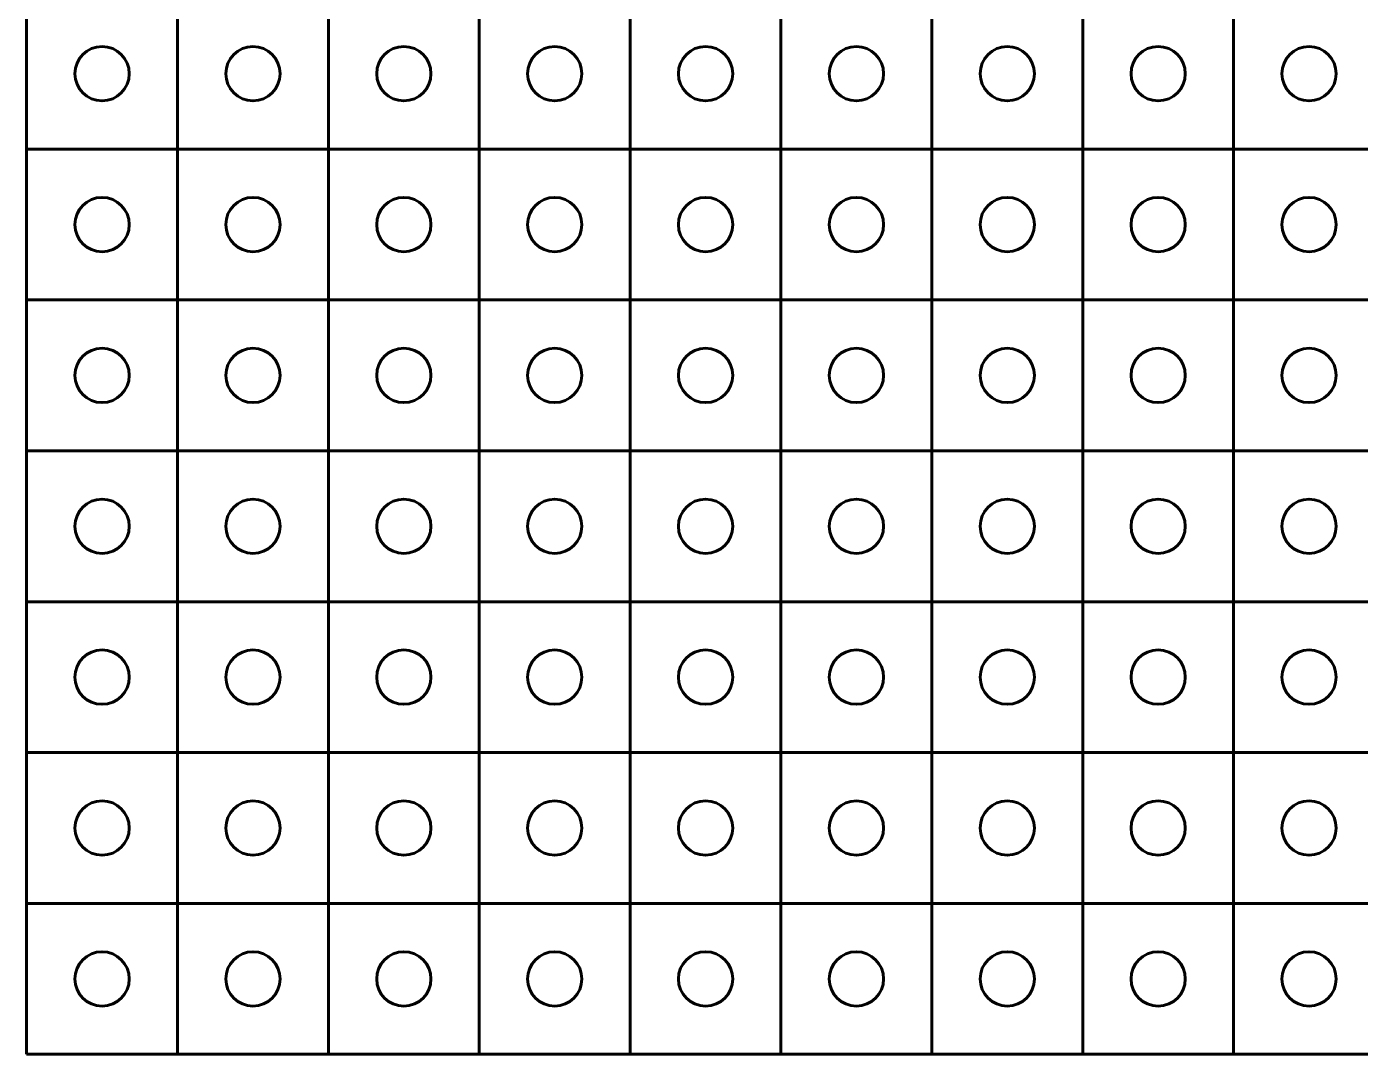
# Model space of a CAD drawing. Header units: millimetres. Extents: x -1927 to 2668, y -5887 to -3281.
# Drawn here: x -1858.5 to -1416.5, y -4620.7 to -4280.2 of the extents above; entities that cross this region are included whole.
import ezdxf

# ---------------------------------------------------------------- set-up
doc = ezdxf.new("R2010")
doc.units = ezdxf.units.MM
doc.linetypes.add('K5LT_BASIC', pattern=[0])

# ---------------------------------------------------------------- blocks, each defined once
blk = doc.blocks.new('U270')
at = {"color": 150, "linetype": 'K5LT_BASIC', "lineweight": 60, "true_color": 0x0080ff}
for p, q in [((-1808.47, -4320.74), (-1858.47, -4320.74)), ((-1858.47, -4320.74), (-1858.47, -4370.74)), ((-1808.47, -4370.74), (-1808.47, -4320.74)), ((-1858.47, -4370.74), (-1808.47, -4370.74))]:
    blk.add_line(p, q, dxfattribs=at)
blk = doc.blocks.new('U271')
at = {"color": 150, "linetype": 'K5LT_BASIC', "lineweight": 60, "true_color": 0x0080ff}
for p, q in [((-1758.47, -4320.74), (-1808.47, -4320.74)), ((-1808.47, -4320.74), (-1808.47, -4370.74)), ((-1758.47, -4370.74), (-1758.47, -4320.74)), ((-1808.47, -4370.74), (-1758.47, -4370.74))]:
    blk.add_line(p, q, dxfattribs=at)
blk = doc.blocks.new('U272')
at = {"color": 150, "linetype": 'K5LT_BASIC', "lineweight": 60, "true_color": 0x0080ff}
for p, q in [((-1708.47, -4320.74), (-1758.47, -4320.74)), ((-1758.47, -4320.74), (-1758.47, -4370.74)), ((-1708.47, -4370.74), (-1708.47, -4320.74)), ((-1758.47, -4370.74), (-1708.47, -4370.74))]:
    blk.add_line(p, q, dxfattribs=at)
blk = doc.blocks.new('U273')
at = {"color": 150, "linetype": 'K5LT_BASIC', "lineweight": 60, "true_color": 0x0080ff}
for p, q in [((-1658.47, -4320.74), (-1708.47, -4320.74)), ((-1708.47, -4320.74), (-1708.47, -4370.74)), ((-1658.47, -4370.74), (-1658.47, -4320.74)), ((-1708.47, -4370.74), (-1658.47, -4370.74))]:
    blk.add_line(p, q, dxfattribs=at)
blk = doc.blocks.new('U274')
at = {"color": 150, "linetype": 'K5LT_BASIC', "lineweight": 60, "true_color": 0x0080ff}
for p, q in [((-1608.47, -4320.74), (-1658.47, -4320.74)), ((-1658.47, -4320.74), (-1658.47, -4370.74)), ((-1608.47, -4370.74), (-1608.47, -4320.74)), ((-1658.47, -4370.74), (-1608.47, -4370.74))]:
    blk.add_line(p, q, dxfattribs=at)
blk = doc.blocks.new('U275')
at = {"color": 150, "linetype": 'K5LT_BASIC', "lineweight": 60, "true_color": 0x0080ff}
for p, q in [((-1558.47, -4320.74), (-1608.47, -4320.74)), ((-1608.47, -4320.74), (-1608.47, -4370.74)), ((-1558.47, -4370.74), (-1558.47, -4320.74)), ((-1608.47, -4370.74), (-1558.47, -4370.74))]:
    blk.add_line(p, q, dxfattribs=at)
blk = doc.blocks.new('U276')
at = {"color": 150, "linetype": 'K5LT_BASIC', "lineweight": 60, "true_color": 0x0080ff}
for p, q in [((-1508.47, -4320.74), (-1558.47, -4320.74)), ((-1558.47, -4320.74), (-1558.47, -4370.74)), ((-1508.47, -4370.74), (-1508.47, -4320.74)), ((-1558.47, -4370.74), (-1508.47, -4370.74))]:
    blk.add_line(p, q, dxfattribs=at)
blk = doc.blocks.new('U277')
at = {"color": 150, "linetype": 'K5LT_BASIC', "lineweight": 60, "true_color": 0x0080ff}
for p, q in [((-1458.47, -4320.74), (-1508.47, -4320.74)), ((-1508.47, -4320.74), (-1508.47, -4370.74)), ((-1458.47, -4370.74), (-1458.47, -4320.74)), ((-1508.47, -4370.74), (-1458.47, -4370.74))]:
    blk.add_line(p, q, dxfattribs=at)
blk = doc.blocks.new('U278')
at = {"color": 150, "linetype": 'K5LT_BASIC', "lineweight": 60, "true_color": 0x0080ff}
for p, q in [((-1408.47, -4320.74), (-1458.47, -4320.74)), ((-1458.47, -4320.74), (-1458.47, -4370.74)), ((-1408.47, -4370.74), (-1408.47, -4320.74)), ((-1458.47, -4370.74), (-1408.47, -4370.74))]:
    blk.add_line(p, q, dxfattribs=at)
blk = doc.blocks.new('U288')
at = {"color": 150, "linetype": 'K5LT_BASIC', "lineweight": 60, "true_color": 0x0080ff}
for p, q in [((-1808.47, -4270.74), (-1858.47, -4270.74)), ((-1858.47, -4270.74), (-1858.47, -4320.74)), ((-1808.47, -4320.74), (-1808.47, -4270.74)), ((-1858.47, -4320.74), (-1808.47, -4320.74))]:
    blk.add_line(p, q, dxfattribs=at)
blk = doc.blocks.new('U289')
at = {"color": 150, "linetype": 'K5LT_BASIC', "lineweight": 60, "true_color": 0x0080ff}
for p, q in [((-1758.47, -4270.74), (-1808.47, -4270.74)), ((-1808.47, -4270.74), (-1808.47, -4320.74)), ((-1758.47, -4320.74), (-1758.47, -4270.74)), ((-1808.47, -4320.74), (-1758.47, -4320.74))]:
    blk.add_line(p, q, dxfattribs=at)
blk = doc.blocks.new('U290')
at = {"color": 150, "linetype": 'K5LT_BASIC', "lineweight": 60, "true_color": 0x0080ff}
for p, q in [((-1708.47, -4270.74), (-1758.47, -4270.74)), ((-1758.47, -4270.74), (-1758.47, -4320.74)), ((-1708.47, -4320.74), (-1708.47, -4270.74)), ((-1758.47, -4320.74), (-1708.47, -4320.74))]:
    blk.add_line(p, q, dxfattribs=at)
blk = doc.blocks.new('U291')
at = {"color": 150, "linetype": 'K5LT_BASIC', "lineweight": 60, "true_color": 0x0080ff}
for p, q in [((-1658.47, -4270.74), (-1708.47, -4270.74)), ((-1708.47, -4270.74), (-1708.47, -4320.74)), ((-1658.47, -4320.74), (-1658.47, -4270.74)), ((-1708.47, -4320.74), (-1658.47, -4320.74))]:
    blk.add_line(p, q, dxfattribs=at)
blk = doc.blocks.new('U292')
at = {"color": 150, "linetype": 'K5LT_BASIC', "lineweight": 60, "true_color": 0x0080ff}
for p, q in [((-1608.47, -4270.74), (-1658.47, -4270.74)), ((-1658.47, -4270.74), (-1658.47, -4320.74)), ((-1608.47, -4320.74), (-1608.47, -4270.74)), ((-1658.47, -4320.74), (-1608.47, -4320.74))]:
    blk.add_line(p, q, dxfattribs=at)
blk = doc.blocks.new('U293')
at = {"color": 150, "linetype": 'K5LT_BASIC', "lineweight": 60, "true_color": 0x0080ff}
for p, q in [((-1558.47, -4270.74), (-1608.47, -4270.74)), ((-1608.47, -4270.74), (-1608.47, -4320.74)), ((-1558.47, -4320.74), (-1558.47, -4270.74)), ((-1608.47, -4320.74), (-1558.47, -4320.74))]:
    blk.add_line(p, q, dxfattribs=at)
blk = doc.blocks.new('U294')
at = {"color": 150, "linetype": 'K5LT_BASIC', "lineweight": 60, "true_color": 0x0080ff}
for p, q in [((-1508.47, -4270.74), (-1558.47, -4270.74)), ((-1558.47, -4270.74), (-1558.47, -4320.74)), ((-1508.47, -4320.74), (-1508.47, -4270.74)), ((-1558.47, -4320.74), (-1508.47, -4320.74))]:
    blk.add_line(p, q, dxfattribs=at)
blk = doc.blocks.new('U295')
at = {"color": 150, "linetype": 'K5LT_BASIC', "lineweight": 60, "true_color": 0x0080ff}
for p, q in [((-1458.47, -4270.74), (-1508.47, -4270.74)), ((-1508.47, -4270.74), (-1508.47, -4320.74)), ((-1458.47, -4320.74), (-1458.47, -4270.74)), ((-1508.47, -4320.74), (-1458.47, -4320.74))]:
    blk.add_line(p, q, dxfattribs=at)
blk = doc.blocks.new('U296')
at = {"color": 150, "linetype": 'K5LT_BASIC', "lineweight": 60, "true_color": 0x0080ff}
for p, q in [((-1408.47, -4270.74), (-1458.47, -4270.74)), ((-1458.47, -4270.74), (-1458.47, -4320.74)), ((-1408.47, -4320.74), (-1408.47, -4270.74)), ((-1458.47, -4320.74), (-1408.47, -4320.74))]:
    blk.add_line(p, q, dxfattribs=at)
blk = doc.blocks.new('U360')
at = {"color": 150, "linetype": 'K5LT_BASIC', "lineweight": 60, "true_color": 0x0080ff}
for p, q in [((-1808.47, -4570.74), (-1858.47, -4570.74)), ((-1858.47, -4570.74), (-1858.47, -4620.74)), ((-1808.47, -4620.74), (-1808.47, -4570.74)), ((-1858.47, -4620.74), (-1808.47, -4620.74))]:
    blk.add_line(p, q, dxfattribs=at)
blk = doc.blocks.new('U361')
at = {"color": 150, "linetype": 'K5LT_BASIC', "lineweight": 60, "true_color": 0x0080ff}
for p, q in [((-1758.47, -4570.74), (-1808.47, -4570.74)), ((-1808.47, -4570.74), (-1808.47, -4620.74)), ((-1758.47, -4620.74), (-1758.47, -4570.74)), ((-1808.47, -4620.74), (-1758.47, -4620.74))]:
    blk.add_line(p, q, dxfattribs=at)
blk = doc.blocks.new('U362')
at = {"color": 150, "linetype": 'K5LT_BASIC', "lineweight": 60, "true_color": 0x0080ff}
for p, q in [((-1708.47, -4570.74), (-1758.47, -4570.74)), ((-1758.47, -4570.74), (-1758.47, -4620.74)), ((-1708.47, -4620.74), (-1708.47, -4570.74)), ((-1758.47, -4620.74), (-1708.47, -4620.74))]:
    blk.add_line(p, q, dxfattribs=at)
blk = doc.blocks.new('U363')
at = {"color": 150, "linetype": 'K5LT_BASIC', "lineweight": 60, "true_color": 0x0080ff}
for p, q in [((-1658.47, -4570.74), (-1708.47, -4570.74)), ((-1708.47, -4570.74), (-1708.47, -4620.74)), ((-1658.47, -4620.74), (-1658.47, -4570.74)), ((-1708.47, -4620.74), (-1658.47, -4620.74))]:
    blk.add_line(p, q, dxfattribs=at)
blk = doc.blocks.new('U364')
at = {"color": 150, "linetype": 'K5LT_BASIC', "lineweight": 60, "true_color": 0x0080ff}
for p, q in [((-1608.47, -4570.74), (-1658.47, -4570.74)), ((-1658.47, -4570.74), (-1658.47, -4620.74)), ((-1608.47, -4620.74), (-1608.47, -4570.74)), ((-1658.47, -4620.74), (-1608.47, -4620.74))]:
    blk.add_line(p, q, dxfattribs=at)
blk = doc.blocks.new('U365')
at = {"color": 150, "linetype": 'K5LT_BASIC', "lineweight": 60, "true_color": 0x0080ff}
for p, q in [((-1558.47, -4570.74), (-1608.47, -4570.74)), ((-1608.47, -4570.74), (-1608.47, -4620.74)), ((-1558.47, -4620.74), (-1558.47, -4570.74)), ((-1608.47, -4620.74), (-1558.47, -4620.74))]:
    blk.add_line(p, q, dxfattribs=at)
blk = doc.blocks.new('U366')
at = {"color": 150, "linetype": 'K5LT_BASIC', "lineweight": 60, "true_color": 0x0080ff}
for p, q in [((-1508.47, -4570.74), (-1558.47, -4570.74)), ((-1558.47, -4570.74), (-1558.47, -4620.74)), ((-1508.47, -4620.74), (-1508.47, -4570.74)), ((-1558.47, -4620.74), (-1508.47, -4620.74))]:
    blk.add_line(p, q, dxfattribs=at)
blk = doc.blocks.new('U367')
at = {"color": 150, "linetype": 'K5LT_BASIC', "lineweight": 60, "true_color": 0x0080ff}
for p, q in [((-1458.47, -4570.74), (-1508.47, -4570.74)), ((-1508.47, -4570.74), (-1508.47, -4620.74)), ((-1458.47, -4620.74), (-1458.47, -4570.74)), ((-1508.47, -4620.74), (-1458.47, -4620.74))]:
    blk.add_line(p, q, dxfattribs=at)
blk = doc.blocks.new('U368')
at = {"color": 150, "linetype": 'K5LT_BASIC', "lineweight": 60, "true_color": 0x0080ff}
for p, q in [((-1408.47, -4570.74), (-1458.47, -4570.74)), ((-1458.47, -4570.74), (-1458.47, -4620.74)), ((-1408.47, -4620.74), (-1408.47, -4570.74)), ((-1458.47, -4620.74), (-1408.47, -4620.74))]:
    blk.add_line(p, q, dxfattribs=at)
blk = doc.blocks.new('U378')
at = {"color": 150, "linetype": 'K5LT_BASIC', "lineweight": 60, "true_color": 0x0080ff}
for p, q in [((-1808.47, -4520.74), (-1858.47, -4520.74)), ((-1858.47, -4520.74), (-1858.47, -4570.74)), ((-1808.47, -4570.74), (-1808.47, -4520.74)), ((-1858.47, -4570.74), (-1808.47, -4570.74))]:
    blk.add_line(p, q, dxfattribs=at)
blk = doc.blocks.new('U379')
at = {"color": 150, "linetype": 'K5LT_BASIC', "lineweight": 60, "true_color": 0x0080ff}
for p, q in [((-1758.47, -4520.74), (-1808.47, -4520.74)), ((-1808.47, -4520.74), (-1808.47, -4570.74)), ((-1758.47, -4570.74), (-1758.47, -4520.74)), ((-1808.47, -4570.74), (-1758.47, -4570.74))]:
    blk.add_line(p, q, dxfattribs=at)
blk = doc.blocks.new('U380')
at = {"color": 150, "linetype": 'K5LT_BASIC', "lineweight": 60, "true_color": 0x0080ff}
for p, q in [((-1708.47, -4520.74), (-1758.47, -4520.74)), ((-1758.47, -4520.74), (-1758.47, -4570.74)), ((-1708.47, -4570.74), (-1708.47, -4520.74)), ((-1758.47, -4570.74), (-1708.47, -4570.74))]:
    blk.add_line(p, q, dxfattribs=at)
blk = doc.blocks.new('U381')
at = {"color": 150, "linetype": 'K5LT_BASIC', "lineweight": 60, "true_color": 0x0080ff}
for p, q in [((-1658.47, -4520.74), (-1708.47, -4520.74)), ((-1708.47, -4520.74), (-1708.47, -4570.74)), ((-1658.47, -4570.74), (-1658.47, -4520.74)), ((-1708.47, -4570.74), (-1658.47, -4570.74))]:
    blk.add_line(p, q, dxfattribs=at)
blk = doc.blocks.new('U382')
at = {"color": 150, "linetype": 'K5LT_BASIC', "lineweight": 60, "true_color": 0x0080ff}
for p, q in [((-1608.47, -4520.74), (-1658.47, -4520.74)), ((-1658.47, -4520.74), (-1658.47, -4570.74)), ((-1608.47, -4570.74), (-1608.47, -4520.74)), ((-1658.47, -4570.74), (-1608.47, -4570.74))]:
    blk.add_line(p, q, dxfattribs=at)
blk = doc.blocks.new('U383')
at = {"color": 150, "linetype": 'K5LT_BASIC', "lineweight": 60, "true_color": 0x0080ff}
for p, q in [((-1558.47, -4520.74), (-1608.47, -4520.74)), ((-1608.47, -4520.74), (-1608.47, -4570.74)), ((-1558.47, -4570.74), (-1558.47, -4520.74)), ((-1608.47, -4570.74), (-1558.47, -4570.74))]:
    blk.add_line(p, q, dxfattribs=at)
blk = doc.blocks.new('U384')
at = {"color": 150, "linetype": 'K5LT_BASIC', "lineweight": 60, "true_color": 0x0080ff}
for p, q in [((-1508.47, -4520.74), (-1558.47, -4520.74)), ((-1558.47, -4520.74), (-1558.47, -4570.74)), ((-1508.47, -4570.74), (-1508.47, -4520.74)), ((-1558.47, -4570.74), (-1508.47, -4570.74))]:
    blk.add_line(p, q, dxfattribs=at)
blk = doc.blocks.new('U385')
at = {"color": 150, "linetype": 'K5LT_BASIC', "lineweight": 60, "true_color": 0x0080ff}
for p, q in [((-1458.47, -4520.74), (-1508.47, -4520.74)), ((-1508.47, -4520.74), (-1508.47, -4570.74)), ((-1458.47, -4570.74), (-1458.47, -4520.74)), ((-1508.47, -4570.74), (-1458.47, -4570.74))]:
    blk.add_line(p, q, dxfattribs=at)
blk = doc.blocks.new('U386')
at = {"color": 150, "linetype": 'K5LT_BASIC', "lineweight": 60, "true_color": 0x0080ff}
for p, q in [((-1408.47, -4520.74), (-1458.47, -4520.74)), ((-1458.47, -4520.74), (-1458.47, -4570.74)), ((-1408.47, -4570.74), (-1408.47, -4520.74)), ((-1458.47, -4570.74), (-1408.47, -4570.74))]:
    blk.add_line(p, q, dxfattribs=at)
blk = doc.blocks.new('U396')
at = {"color": 150, "linetype": 'K5LT_BASIC', "lineweight": 60, "true_color": 0x0080ff}
for p, q in [((-1808.47, -4470.74), (-1858.47, -4470.74)), ((-1858.47, -4470.74), (-1858.47, -4520.74)), ((-1808.47, -4520.74), (-1808.47, -4470.74)), ((-1858.47, -4520.74), (-1808.47, -4520.74))]:
    blk.add_line(p, q, dxfattribs=at)
blk = doc.blocks.new('U397')
at = {"color": 150, "linetype": 'K5LT_BASIC', "lineweight": 60, "true_color": 0x0080ff}
for p, q in [((-1758.47, -4470.74), (-1808.47, -4470.74)), ((-1808.47, -4470.74), (-1808.47, -4520.74)), ((-1758.47, -4520.74), (-1758.47, -4470.74)), ((-1808.47, -4520.74), (-1758.47, -4520.74))]:
    blk.add_line(p, q, dxfattribs=at)
blk = doc.blocks.new('U398')
at = {"color": 150, "linetype": 'K5LT_BASIC', "lineweight": 60, "true_color": 0x0080ff}
for p, q in [((-1708.47, -4470.74), (-1758.47, -4470.74)), ((-1758.47, -4470.74), (-1758.47, -4520.74)), ((-1708.47, -4520.74), (-1708.47, -4470.74)), ((-1758.47, -4520.74), (-1708.47, -4520.74))]:
    blk.add_line(p, q, dxfattribs=at)
blk = doc.blocks.new('U399')
at = {"color": 150, "linetype": 'K5LT_BASIC', "lineweight": 60, "true_color": 0x0080ff}
for p, q in [((-1658.47, -4470.74), (-1708.47, -4470.74)), ((-1708.47, -4470.74), (-1708.47, -4520.74)), ((-1658.47, -4520.74), (-1658.47, -4470.74)), ((-1708.47, -4520.74), (-1658.47, -4520.74))]:
    blk.add_line(p, q, dxfattribs=at)
blk = doc.blocks.new('U400')
at = {"color": 150, "linetype": 'K5LT_BASIC', "lineweight": 60, "true_color": 0x0080ff}
for p, q in [((-1608.47, -4470.74), (-1658.47, -4470.74)), ((-1658.47, -4470.74), (-1658.47, -4520.74)), ((-1608.47, -4520.74), (-1608.47, -4470.74)), ((-1658.47, -4520.74), (-1608.47, -4520.74))]:
    blk.add_line(p, q, dxfattribs=at)
blk = doc.blocks.new('U401')
at = {"color": 150, "linetype": 'K5LT_BASIC', "lineweight": 60, "true_color": 0x0080ff}
for p, q in [((-1558.47, -4470.74), (-1608.47, -4470.74)), ((-1608.47, -4470.74), (-1608.47, -4520.74)), ((-1558.47, -4520.74), (-1558.47, -4470.74)), ((-1608.47, -4520.74), (-1558.47, -4520.74))]:
    blk.add_line(p, q, dxfattribs=at)
blk = doc.blocks.new('U402')
at = {"color": 150, "linetype": 'K5LT_BASIC', "lineweight": 60, "true_color": 0x0080ff}
for p, q in [((-1508.47, -4470.74), (-1558.47, -4470.74)), ((-1558.47, -4470.74), (-1558.47, -4520.74)), ((-1508.47, -4520.74), (-1508.47, -4470.74)), ((-1558.47, -4520.74), (-1508.47, -4520.74))]:
    blk.add_line(p, q, dxfattribs=at)
blk = doc.blocks.new('U403')
at = {"color": 150, "linetype": 'K5LT_BASIC', "lineweight": 60, "true_color": 0x0080ff}
for p, q in [((-1458.47, -4470.74), (-1508.47, -4470.74)), ((-1508.47, -4470.74), (-1508.47, -4520.74)), ((-1458.47, -4520.74), (-1458.47, -4470.74)), ((-1508.47, -4520.74), (-1458.47, -4520.74))]:
    blk.add_line(p, q, dxfattribs=at)
blk = doc.blocks.new('U404')
at = {"color": 150, "linetype": 'K5LT_BASIC', "lineweight": 60, "true_color": 0x0080ff}
for p, q in [((-1408.47, -4470.74), (-1458.47, -4470.74)), ((-1458.47, -4470.74), (-1458.47, -4520.74)), ((-1408.47, -4520.74), (-1408.47, -4470.74)), ((-1458.47, -4520.74), (-1408.47, -4520.74))]:
    blk.add_line(p, q, dxfattribs=at)
blk = doc.blocks.new('U414')
at = {"color": 150, "linetype": 'K5LT_BASIC', "lineweight": 60, "true_color": 0x0080ff}
for p, q in [((-1808.47, -4420.74), (-1858.47, -4420.74)), ((-1858.47, -4420.74), (-1858.47, -4470.74)), ((-1808.47, -4470.74), (-1808.47, -4420.74)), ((-1858.47, -4470.74), (-1808.47, -4470.74))]:
    blk.add_line(p, q, dxfattribs=at)
blk = doc.blocks.new('U415')
at = {"color": 150, "linetype": 'K5LT_BASIC', "lineweight": 60, "true_color": 0x0080ff}
for p, q in [((-1758.47, -4420.74), (-1808.47, -4420.74)), ((-1808.47, -4420.74), (-1808.47, -4470.74)), ((-1758.47, -4470.74), (-1758.47, -4420.74)), ((-1808.47, -4470.74), (-1758.47, -4470.74))]:
    blk.add_line(p, q, dxfattribs=at)
blk = doc.blocks.new('U416')
at = {"color": 150, "linetype": 'K5LT_BASIC', "lineweight": 60, "true_color": 0x0080ff}
for p, q in [((-1708.47, -4420.74), (-1758.47, -4420.74)), ((-1758.47, -4420.74), (-1758.47, -4470.74)), ((-1708.47, -4470.74), (-1708.47, -4420.74)), ((-1758.47, -4470.74), (-1708.47, -4470.74))]:
    blk.add_line(p, q, dxfattribs=at)
blk = doc.blocks.new('U417')
at = {"color": 150, "linetype": 'K5LT_BASIC', "lineweight": 60, "true_color": 0x0080ff}
for p, q in [((-1658.47, -4420.74), (-1708.47, -4420.74)), ((-1708.47, -4420.74), (-1708.47, -4470.74)), ((-1658.47, -4470.74), (-1658.47, -4420.74)), ((-1708.47, -4470.74), (-1658.47, -4470.74))]:
    blk.add_line(p, q, dxfattribs=at)
blk = doc.blocks.new('U418')
at = {"color": 150, "linetype": 'K5LT_BASIC', "lineweight": 60, "true_color": 0x0080ff}
for p, q in [((-1608.47, -4420.74), (-1658.47, -4420.74)), ((-1658.47, -4420.74), (-1658.47, -4470.74)), ((-1608.47, -4470.74), (-1608.47, -4420.74)), ((-1658.47, -4470.74), (-1608.47, -4470.74))]:
    blk.add_line(p, q, dxfattribs=at)
blk = doc.blocks.new('U419')
at = {"color": 150, "linetype": 'K5LT_BASIC', "lineweight": 60, "true_color": 0x0080ff}
for p, q in [((-1558.47, -4420.74), (-1608.47, -4420.74)), ((-1608.47, -4420.74), (-1608.47, -4470.74)), ((-1558.47, -4470.74), (-1558.47, -4420.74)), ((-1608.47, -4470.74), (-1558.47, -4470.74))]:
    blk.add_line(p, q, dxfattribs=at)
blk = doc.blocks.new('U420')
at = {"color": 150, "linetype": 'K5LT_BASIC', "lineweight": 60, "true_color": 0x0080ff}
for p, q in [((-1508.47, -4420.74), (-1558.47, -4420.74)), ((-1558.47, -4420.74), (-1558.47, -4470.74)), ((-1508.47, -4470.74), (-1508.47, -4420.74)), ((-1558.47, -4470.74), (-1508.47, -4470.74))]:
    blk.add_line(p, q, dxfattribs=at)
blk = doc.blocks.new('U421')
at = {"color": 150, "linetype": 'K5LT_BASIC', "lineweight": 60, "true_color": 0x0080ff}
for p, q in [((-1458.47, -4420.74), (-1508.47, -4420.74)), ((-1508.47, -4420.74), (-1508.47, -4470.74)), ((-1458.47, -4470.74), (-1458.47, -4420.74)), ((-1508.47, -4470.74), (-1458.47, -4470.74))]:
    blk.add_line(p, q, dxfattribs=at)
blk = doc.blocks.new('U422')
at = {"color": 150, "linetype": 'K5LT_BASIC', "lineweight": 60, "true_color": 0x0080ff}
for p, q in [((-1408.47, -4420.74), (-1458.47, -4420.74)), ((-1458.47, -4420.74), (-1458.47, -4470.74)), ((-1408.47, -4470.74), (-1408.47, -4420.74)), ((-1458.47, -4470.74), (-1408.47, -4470.74))]:
    blk.add_line(p, q, dxfattribs=at)
blk = doc.blocks.new('U432')
at = {"color": 150, "linetype": 'K5LT_BASIC', "lineweight": 60, "true_color": 0x0080ff}
for p, q in [((-1808.47, -4370.74), (-1858.47, -4370.74)), ((-1858.47, -4370.74), (-1858.47, -4420.74)), ((-1808.47, -4420.74), (-1808.47, -4370.74)), ((-1858.47, -4420.74), (-1808.47, -4420.74))]:
    blk.add_line(p, q, dxfattribs=at)
blk = doc.blocks.new('U433')
at = {"color": 150, "linetype": 'K5LT_BASIC', "lineweight": 60, "true_color": 0x0080ff}
for p, q in [((-1758.47, -4370.74), (-1808.47, -4370.74)), ((-1808.47, -4370.74), (-1808.47, -4420.74)), ((-1758.47, -4420.74), (-1758.47, -4370.74)), ((-1808.47, -4420.74), (-1758.47, -4420.74))]:
    blk.add_line(p, q, dxfattribs=at)
blk = doc.blocks.new('U434')
at = {"color": 150, "linetype": 'K5LT_BASIC', "lineweight": 60, "true_color": 0x0080ff}
for p, q in [((-1708.47, -4370.74), (-1758.47, -4370.74)), ((-1758.47, -4370.74), (-1758.47, -4420.74)), ((-1708.47, -4420.74), (-1708.47, -4370.74)), ((-1758.47, -4420.74), (-1708.47, -4420.74))]:
    blk.add_line(p, q, dxfattribs=at)
blk = doc.blocks.new('U435')
at = {"color": 150, "linetype": 'K5LT_BASIC', "lineweight": 60, "true_color": 0x0080ff}
for p, q in [((-1658.47, -4370.74), (-1708.47, -4370.74)), ((-1708.47, -4370.74), (-1708.47, -4420.74)), ((-1658.47, -4420.74), (-1658.47, -4370.74)), ((-1708.47, -4420.74), (-1658.47, -4420.74))]:
    blk.add_line(p, q, dxfattribs=at)
blk = doc.blocks.new('U436')
at = {"color": 150, "linetype": 'K5LT_BASIC', "lineweight": 60, "true_color": 0x0080ff}
for p, q in [((-1608.47, -4370.74), (-1658.47, -4370.74)), ((-1658.47, -4370.74), (-1658.47, -4420.74)), ((-1608.47, -4420.74), (-1608.47, -4370.74)), ((-1658.47, -4420.74), (-1608.47, -4420.74))]:
    blk.add_line(p, q, dxfattribs=at)
blk = doc.blocks.new('U437')
at = {"color": 150, "linetype": 'K5LT_BASIC', "lineweight": 60, "true_color": 0x0080ff}
for p, q in [((-1558.47, -4370.74), (-1608.47, -4370.74)), ((-1608.47, -4370.74), (-1608.47, -4420.74)), ((-1558.47, -4420.74), (-1558.47, -4370.74)), ((-1608.47, -4420.74), (-1558.47, -4420.74))]:
    blk.add_line(p, q, dxfattribs=at)
blk = doc.blocks.new('U438')
at = {"color": 150, "linetype": 'K5LT_BASIC', "lineweight": 60, "true_color": 0x0080ff}
for p, q in [((-1508.47, -4370.74), (-1558.47, -4370.74)), ((-1558.47, -4370.74), (-1558.47, -4420.74)), ((-1508.47, -4420.74), (-1508.47, -4370.74)), ((-1558.47, -4420.74), (-1508.47, -4420.74))]:
    blk.add_line(p, q, dxfattribs=at)
blk = doc.blocks.new('U439')
at = {"color": 150, "linetype": 'K5LT_BASIC', "lineweight": 60, "true_color": 0x0080ff}
for p, q in [((-1458.47, -4370.74), (-1508.47, -4370.74)), ((-1508.47, -4370.74), (-1508.47, -4420.74)), ((-1458.47, -4420.74), (-1458.47, -4370.74)), ((-1508.47, -4420.74), (-1458.47, -4420.74))]:
    blk.add_line(p, q, dxfattribs=at)
blk = doc.blocks.new('U440')
at = {"color": 150, "linetype": 'K5LT_BASIC', "lineweight": 60, "true_color": 0x0080ff}
for p, q in [((-1408.47, -4370.74), (-1458.47, -4370.74)), ((-1458.47, -4370.74), (-1458.47, -4420.74)), ((-1408.47, -4420.74), (-1408.47, -4370.74)), ((-1458.47, -4420.74), (-1408.47, -4420.74))]:
    blk.add_line(p, q, dxfattribs=at)

msp = doc.modelspace()

# ---------------------------------------------------------------- linework, layer by layer
at = {"color": 150, "linetype": 'K5LT_BASIC', "lineweight": 60, "true_color": 0x0080ff}
for centre in [(-1833.47, -4295.74), (-1783.47, -4295.74), (-1733.47, -4295.74), (-1683.47, -4295.74), (-1633.47, -4295.74), (-1583.47, -4295.74), (-1533.47, -4295.74), (-1483.47, -4295.74), (-1433.47, -4295.74), (-1833.47, -4345.74), (-1783.47, -4345.74), (-1733.47, -4345.74), (-1683.47, -4345.74), (-1633.47, -4345.74), (-1583.47, -4345.74), (-1533.47, -4345.74), (-1483.47, -4345.74), (-1433.47, -4345.74), (-1833.47, -4395.74), (-1783.47, -4395.74), (-1733.47, -4395.74), (-1683.47, -4395.74), (-1633.47, -4395.74), (-1583.47, -4395.74), (-1533.47, -4395.74), (-1483.47, -4395.74), (-1433.47, -4395.74), (-1833.47, -4445.74), (-1783.47, -4445.74), (-1733.47, -4445.74), (-1683.47, -4445.74), (-1633.47, -4445.74), (-1583.47, -4445.74), (-1533.47, -4445.74), (-1483.47, -4445.74), (-1433.47, -4445.74), (-1833.47, -4495.74), (-1783.47, -4495.74), (-1733.47, -4495.74), (-1683.47, -4495.74), (-1633.47, -4495.74), (-1583.47, -4495.74), (-1533.47, -4495.74), (-1483.47, -4495.74), (-1433.47, -4495.74), (-1833.47, -4545.74), (-1783.47, -4545.74), (-1733.47, -4545.74), (-1683.47, -4545.74), (-1633.47, -4545.74), (-1583.47, -4545.74), (-1533.47, -4545.74), (-1483.47, -4545.74), (-1433.47, -4545.74), (-1833.47, -4595.74), (-1783.47, -4595.74), (-1733.47, -4595.74), (-1683.47, -4595.74), (-1633.47, -4595.74), (-1583.47, -4595.74), (-1533.47, -4595.74), (-1483.47, -4595.74), (-1433.47, -4595.74)]:
    msp.add_circle(centre, 9, dxfattribs=at)

# ---------------------------------------------------------------- block references
for name in ['U288', 'U289', 'U290', 'U291', 'U292', 'U293', 'U294', 'U295', 'U296', 'U270', 'U271', 'U272', 'U273', 'U274', 'U275', 'U276', 'U277', 'U278', 'U432', 'U433', 'U434', 'U435', 'U436', 'U437', 'U438', 'U439', 'U440', 'U414', 'U415', 'U416', 'U417', 'U418', 'U419', 'U420', 'U421', 'U422', 'U396', 'U397', 'U398', 'U399', 'U400', 'U401', 'U402', 'U403', 'U404', 'U378', 'U379', 'U380', 'U381', 'U382', 'U383', 'U384', 'U385', 'U386', 'U360', 'U361', 'U362', 'U363', 'U364', 'U365', 'U366', 'U367', 'U368']:
    msp.add_blockref(name, (0, 0))

doc.saveas('drawing.dxf')
